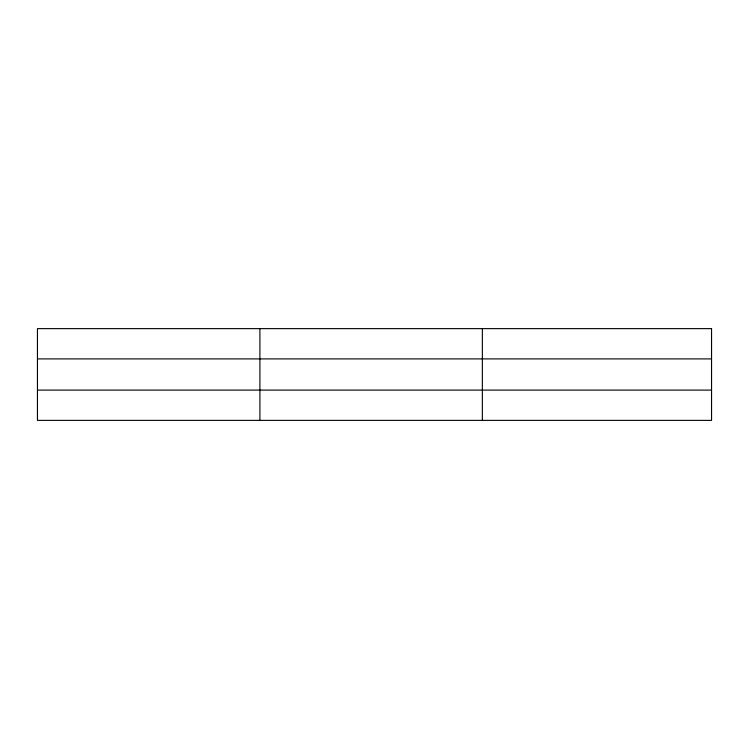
<?xml version="1.0" encoding="UTF-8"?>
<svg xmlns="http://www.w3.org/2000/svg" width="749" height="749" viewBox="0 0 749 749"><rect width="100%" height="100%" fill="white"/><g stroke="black" fill="none" stroke-linecap="round" stroke-linejoin="round"><path stroke-width="1.12" d="M259.903 420.376L259.903 328.624M482.356 420.376L482.356 328.624M37.45 358.902L711.55 358.902M37.45 390.098L711.55 390.098M711.55 328.624L711.55 420.376L37.45 420.376L37.45 328.624L711.55 328.624"/></g></svg>
